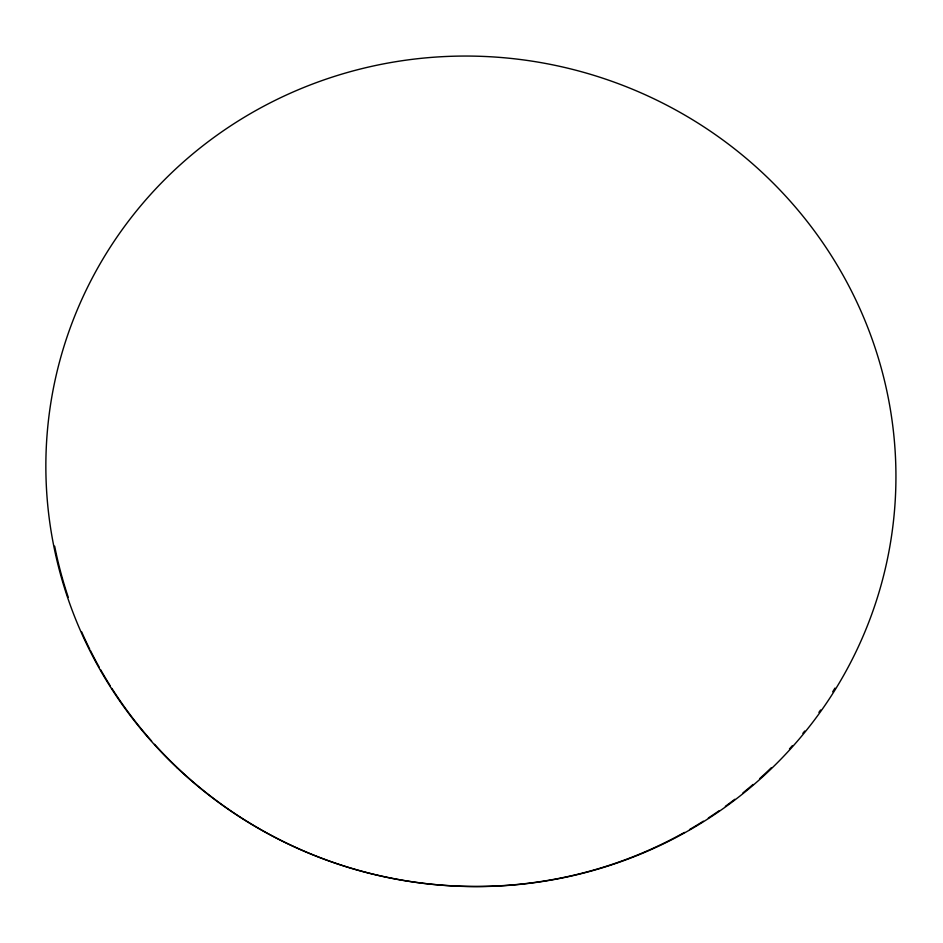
<?xml version="1.0" encoding="UTF-8"?>
<svg xmlns="http://www.w3.org/2000/svg" width="943" height="943" viewBox="0 0 943 943"><rect width="100%" height="100%" fill="white"/><g stroke="black" fill="none" stroke-linecap="round" stroke-linejoin="round"><path stroke-width="1.41" d="M834.968 688.107A424.315 413.329 14.1 0 1 832.693 691.797M820.61 709.973A424.315 413.329 14.1 0 1 818.913 712.366M804.721 731.049A424.315 413.329 14.1 0 1 802.87 733.336M792.403 745.63A424.315 413.329 14.1 0 1 789.468 748.907M771.256 767.779A424.315 413.329 14.1 0 1 759.61 778.659M753.044 784.446A424.315 413.329 14.1 0 1 742.919 792.898M734.821 799.263A424.315 413.329 14.1 0 1 725.367 806.312M719.344 810.591A424.315 413.329 14.1 0 1 708.334 817.994M703.372 821.176A424.315 413.329 14.1 0 1 689.545 829.522M684.453 832.421A424.315 413.329 14.1 0 1 154.546 744.322M151.634 741.057A424.315 413.329 14.1 0 1 111.875 688.378M110.307 685.903A424.315 413.329 14.1 0 1 100.583 669.613M99.156 667.09A424.315 413.329 14.1 0 1 90.398 650.505M89.738 649.197A424.315 413.329 14.1 0 1 81.617 631.798M68.238 597.214A424.315 413.329 14.1 0 1 54.659 546.15M176.907 767.626A425.694 414.602 14.1 0 0 883.732 575.136A425.694 414.602 14.1 0 0 352.045 71.197A425.694 414.602 14.1 0 0 176.907 767.626"/></g></svg>
